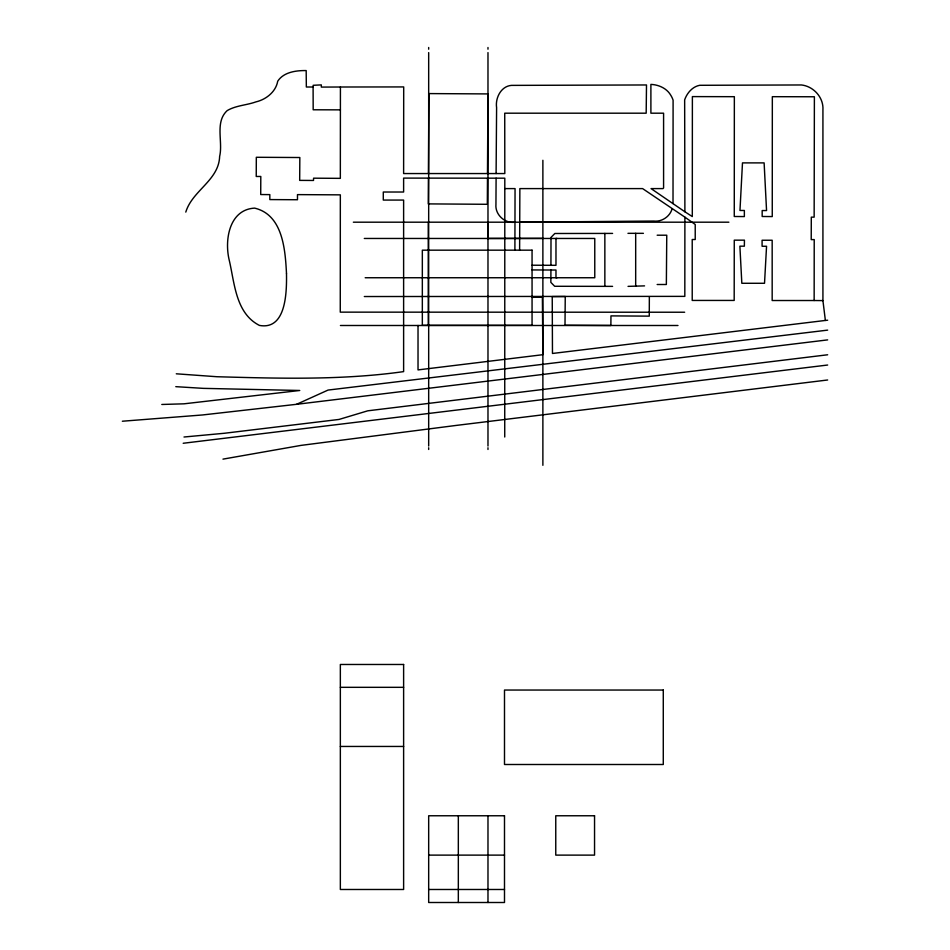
<?xml version="1.0" encoding="UTF-8"?>
<svg xmlns="http://www.w3.org/2000/svg" width="950" height="950" viewBox="0 0 950 950"><rect width="100%" height="100%" fill="white"/><g stroke="black" fill="none" stroke-linecap="round" stroke-linejoin="round"><path stroke-width="1.43" d="M496.102 173.553L496.601 107.587C495.152 98.111 500.983 86.224 511.397 85.381L646.499 84.966L646.178 113.192L504.735 113.192L504.806 173.553L403.619 173.553L403.702 86.925L340.421 87.008L340.338 178.351L313.583 178.184L313.5 180.464L299.678 180.381L299.832 157.522L256.322 157.284L256.239 176.474L260.799 176.474L260.716 194.536L269.824 194.619L269.824 199.583L297.481 199.737L297.481 194.619L340.338 194.857L340.266 312.146L684.653 312.229M504.735 437.012L504.806 178.184L403.619 178.101L403.619 192.019L383.289 192.019L383.289 200.07L403.619 200.07L403.619 371.616C341.869 380.332 279.193 378.456 217.027 376.734L176.284 373.801M519.614 250.337L519.864 188.599L642.604 188.599L684.891 217.146L684.819 296.376L364.313 296.531M822.926 300.604L814.15 300.521L814.221 239.602L811.217 239.602L811.3 217.146L814.15 217.146L814.387 96.769L772.338 96.686L772.255 216.576L762.173 216.493L762.173 210.556L766.555 210.556L764.121 162.889L742.484 162.889L739.967 210.473L744.361 210.473L744.361 216.576L734.267 216.493L734.35 96.686L692.384 96.603L692.301 216.576L684.891 211.779L684.653 99.857C686.981 93.1 692.408 86.652 699.699 85.298L801.456 84.966C813.533 86.308 823.733 97.47 822.926 109.856L822.926 300.604L825.372 320.447L827.652 320.209M514.9 250.337L515.054 188.599L504.806 188.599M532.059 265.216L550.929 265.299L551.012 237.405L554.836 233.498L612.584 233.415M649.349 296.946L649.266 316.136L610.957 315.887L610.874 325.494L565.001 325.244L565.25 296.531L552.235 296.614L552.472 353.471L825.372 320.447M428.438 178.101L428.272 203.894L487.326 204.297L487.481 178.184M428.438 173.553L428.925 93.587L487.979 93.919L487.481 173.553M496.102 178.184L495.947 204.381C494.926 214.593 504.866 223.773 514.983 222.193M673.016 203.561L673.099 100.177A23.049 23.049 0 0 0 670.748 95.214C666.734 88.279 658.682 84.728 650.893 84.396L650.893 113.192L663.587 113.192L663.587 187.946L663.017 188.599L651.059 188.599L684.891 211.779M550.929 265.299L555.976 265.299L555.976 238.462L594.771 238.462L594.771 277.744L555.976 277.744L555.976 270.014L550.929 270.014L550.846 282.376L554.669 286.283L612.584 286.366M340.421 109.856L313.179 109.784L313.096 87.008L313.179 85.298L321.314 84.894L321.314 87.091L340.421 87.008M672.125 208.691C670.011 216.541 661.853 222.039 653.742 221.053L519.697 222.193M185.796 212.099C192.316 190.451 218.88 180.417 219.64 156.382C223.155 141.704 214.629 122.123 227.204 110.592C235.885 105.45 246.513 105.26 255.918 101.888C266 99.548 275.832 91.901 277.709 81.225C283.646 72.058 296.056 70.431 306.185 70.573L306.339 87.008L313.096 87.008M122.348 421.23L202.552 414.96L296.578 404.308L328.059 390.07L827.652 330.125M222.965 459.135L301.055 445.384L455.929 425.457L827.652 379.988M296.578 404.308L827.652 339.886M827.652 354.777L367.757 410.816L339.043 419.437L224.354 433.271L184.003 437.012M827.652 365.026L183.196 443.27M628.045 286.366L644.551 285.879M161.797 404.474L184.003 403.821L299.749 390.486L203.288 388.36L175.797 386.662M532.059 297.35L542.391 297.101L542.878 354.694L418.024 369.906L418.024 325.494M542.878 238.379L487.73 238.462L487.73 222.276M353.353 222.193L728.876 222.193M627.962 233.332L643.411 233.332M657.163 235.208L666.758 235.208L666.354 284.501L657.163 284.501M364.301 238.462L556.997 238.462M365.18 277.744L556.997 277.744M814.15 300.521L772.172 300.521L772.172 240.243L762.09 240.243L762.09 246.264L766.555 246.264L764.524 283.278L741.831 283.278L739.884 246.181L744.361 246.181L744.432 240.16L734.267 240.16L734.184 300.438L692.217 300.438L692.217 239.519L695.222 239.519L695.222 224.473L684.891 217.146M340.421 325.494L677.979 325.494M340.349 687.325L403.619 687.325M340.349 746.451L403.619 746.451M428.676 855.119L504.497 855.119M428.676 889.485L504.497 889.485M532.059 269.931L550.929 270.014M635.681 233.332L635.681 286.128M604.853 233.415L604.853 286.366M542.878 160.289L542.878 465.31M487.979 47.5L487.979 49.198M487.979 52.606L487.979 446.049M487.979 447.759L487.979 449.457M487.979 815.765L487.979 902.5M458.327 815.765L458.327 902.5M428.676 47.5L428.676 49.198M428.676 52.606L428.676 446.049M428.676 447.759L428.676 449.457M428.272 222.276L428.272 325.494M286.496 273.671C286.734 291.246 286.52 330.41 259.409 325.411C235.481 313.203 234.614 282.756 229.152 259.849C224.39 239.792 229.306 209.546 254.612 208.121C282.874 214.783 285.261 249.743 286.496 273.671M532.059 250.171L422.334 250.171L422.334 325.327L532.059 325.327L532.059 250.171M403.619 664.477L340.349 664.477L340.349 889.485L403.619 889.485L403.619 664.477M663.278 690.044L504.497 690.044L504.497 764.501L663.278 764.501L663.278 690.044M504.497 815.765L428.676 815.765L428.676 902.5L504.497 902.5L504.497 815.765M594.546 815.765L555.762 815.765L555.762 855.119L594.546 855.119L594.546 815.765"/></g></svg>
